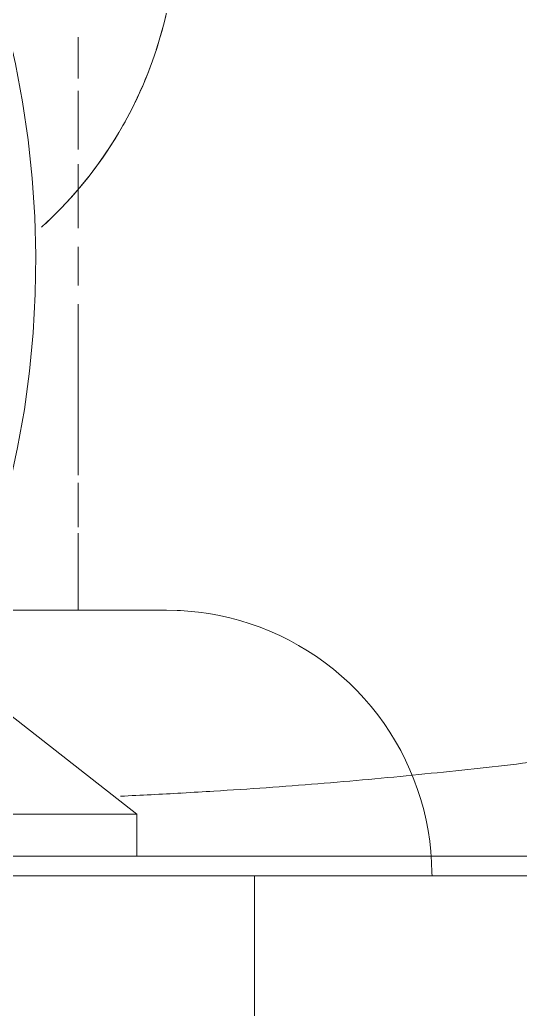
# Model space of a CAD drawing. Header units: millimetres. Extents: x -4000 to 187956, y -58990 to 162485.
# Drawn here: x 990.8 to 1016.4, y 73991.8 to 74042.4 of the extents above; entities that cross this region are included whole.
import ezdxf

# ---------------------------------------------------------------- set-up
doc = ezdxf.new("R2010")
doc.units = ezdxf.units.MM
for name, color, linetype, lineweight in [('A-FLOR', 192, 'Continuous', 13), ('A-FLOR-PATT', 8, 'Continuous', 13), ('A-WALL', 113, 'Continuous', 13), ('P-SANR-FIXT', 6, 'Continuous', 9)]:
    doc.layers.add(name, color=color, linetype=linetype, lineweight=lineweight)

# ---------------------------------------------------------------- blocks, each defined once
blk = doc.blocks.new('C307 - C307-496757-0_000')
at = {"layer": 'P-SANR-FIXT', "color": 252}
for p, q in [((-25, 23.855), (-25, 0)), ((0, 0), (-18.977, 0))]:
    blk.add_line(p, q, dxfattribs=at)
at = {"layer": 'P-SANR-FIXT', "color": 50}
for p, q in [((-34.088, -0.147), (-34.089, 0)), ((-29.522, 0), (-34.089, 0)), ((-29.522, 0), (-34.089, 0)), ((-34.071, -0.69), (-34.088, -0.147)), ((-25.777, 0), (-29.34, 0)), ((-21.923, 0), (-29.34, 0)), ((-25, 0), (-24.148, 0)), ((-25, 0), (-24.148, 0)), ((-22.398, 0), (-24.104, 0)), ((-23.463, 0), (-21.651, 0)), ((-23.463, 0), (-21.282, 0)), ((-21.651, 0), (-21.282, 0)), ((-17.823, 0), (-21.156, 0)), ((-17.044, 0), (-21.156, 0)), ((-20.662, 0), (-17.678, 0)), ((-20.662, 0), (-17.678, 0)), ((-17.103, 0), (-13.492, 0)), ((-17.103, 0), (-13.492, 0)), ((-13.657, 0), (-17.044, 0)), ((-13.657, 0), (-17.044, 0)), ((-10.568, 0), (-13.657, 0)), ((-34.033, -1.232), (-34.071, -0.69)), ((-32.959, -5.425), (-33.166, -4.923)), ((-23.733, -13.196), (-24.258, -13.056)), ((-21.047, -13.574), (-21.214, -13.564)), ((-13.283, -13.585), (-15.976, -13.585)), ((-15.976, -37.168), (-15.976, -40.17)), ((-15.976, -40.802), (-15.976, -42.914))]:
    blk.add_line(p, q, dxfattribs=at)
at = {"layer": 'P-SANR-FIXT', "color": 254}
for p, q in [((-7.632, 0), (-13.418, 0)), ((-33.973, -1.772), (-34.033, -1.232)), ((-33.891, -2.309), (-33.973, -1.772)), ((-33.788, -2.842), (-33.891, -2.309)), ((-33.664, -3.371), (-33.788, -2.842)), ((-33.518, -3.895), (-33.664, -3.371)), ((-13.418, -3.149), (-4.704, -3.149)), ((-33.352, -4.412), (-33.518, -3.895)), ((-33.166, -4.923), (-33.352, -4.412)), ((-32.732, -5.919), (-32.959, -5.425)), ((-32.485, -6.403), (-32.732, -5.919)), ((-32.22, -6.877), (-32.485, -6.403)), ((-31.935, -7.34), (-32.22, -6.877)), ((-31.633, -7.791), (-31.935, -7.34)), ((-31.312, -8.23), (-31.633, -7.791)), ((-30.974, -8.656), (-31.312, -8.23)), ((-30.62, -9.067), (-30.974, -8.656)), ((-30.249, -9.465), (-30.62, -9.067)), ((-29.863, -9.847), (-30.249, -9.465)), ((-29.462, -10.213), (-29.863, -9.847)), ((-29.046, -10.563), (-29.462, -10.213)), ((-28.617, -10.896), (-29.046, -10.563)), ((-28.174, -11.212), (-28.617, -10.896)), ((-27.72, -11.51), (-28.174, -11.212)), ((-27.254, -11.789), (-27.72, -11.51)), ((-26.777, -12.05), (-27.254, -11.789)), ((-26.29, -12.291), (-26.777, -12.05)), ((-25.794, -12.513), (-26.29, -12.291)), ((-25.289, -12.714), (-25.794, -12.513)), ((-24.777, -12.895), (-25.289, -12.714)), ((-24.258, -13.056), (-24.777, -12.895)), ((-23.203, -13.314), (-23.733, -13.196)), ((-22.668, -13.411), (-23.203, -13.314)), ((-22.13, -13.487), (-22.668, -13.411)), ((-21.59, -13.541), (-22.13, -13.487)), ((-21.214, -13.564), (-21.59, -13.541)), ((-20.504, -13.585), (-21.047, -13.574)), ((-20.504, -13.585), (-20.487, -13.585)), ((-20.477, -13.585), (-20.503, -13.585)), ((-20.487, -13.585), (-20.438, -13.585)), ((-20.419, -13.585), (-20.477, -13.585)), ((-20.438, -13.585), (-20.356, -13.585)), ((-20.329, -13.585), (-20.419, -13.585)), ((-20.356, -13.585), (-20.242, -13.585)), ((-20.206, -13.585), (-20.329, -13.585)), ((-20.242, -13.585), (-20.095, -13.585)), ((-20.05, -13.585), (-20.206, -13.585)), ((-20.095, -13.585), (-19.916, -13.585)), ((-19.862, -13.585), (-20.05, -13.585)), ((-19.916, -13.585), (-19.705, -13.585)), ((-19.643, -13.585), (-19.862, -13.585)), ((-19.705, -13.585), (-19.463, -13.585)), ((-19.392, -13.585), (-19.643, -13.585)), ((-19.463, -13.585), (-19.19, -13.585)), ((-19.11, -13.585), (-19.392, -13.585)), ((-19.19, -13.585), (-18.885, -13.585)), ((-18.798, -13.585), (-19.11, -13.585)), ((-18.885, -13.585), (-18.551, -13.585)), ((-18.456, -13.585), (-18.798, -13.585)), ((-18.551, -13.585), (-18.187, -13.585)), ((-18.084, -13.585), (-18.456, -13.585)), ((-18.187, -13.585), (-17.794, -13.585)), ((-17.683, -13.585), (-18.084, -13.585)), ((-17.794, -13.585), (-17.372, -13.585)), ((-17.253, -13.585), (-17.683, -13.585)), ((-17.372, -13.585), (-16.923, -13.585)), ((-16.797, -13.585), (-17.253, -13.585)), ((-16.923, -13.585), (-16.446, -13.585)), ((-16.313, -13.585), (-16.797, -13.585)), ((-16.446, -13.585), (-15.943, -13.585)), ((-15.803, -13.585), (-16.313, -13.585)), ((-15.976, -13.585), (-15.976, -17.532)), ((-13.154, -13.585), (-15.976, -13.585)), ((-15.943, -13.585), (-15.415, -13.585)), ((-15.268, -13.585), (-15.803, -13.585)), ((-15.415, -13.585), (-14.862, -13.585)), ((-14.709, -13.585), (-15.268, -13.585)), ((-14.862, -13.585), (-14.285, -13.585)), ((-14.126, -13.585), (-14.709, -13.585)), ((-14.285, -13.585), (-13.686, -13.585)), ((-13.52, -13.585), (-14.126, -13.585)), ((-13.686, -13.585), (-13.064, -13.585)), ((-12.893, -13.585), (-13.52, -13.585)), ((-13.064, -13.585), (-12.422, -13.585)), ((-15.976, -17.832), (-15.976, -20.098)), ((-15.976, -20.497), (-15.976, -29.239)), ((-15.976, -30.203), (-15.976, -32.174)), ((-15.976, -33.134), (-15.976, -36.418))]:
    blk.add_line(p, q, dxfattribs=at)
at = {"layer": 'P-SANR-FIXT', "color": 250}
for p, q in [((-18.977, -1), (-18.977, -3.149)), ((-18.977, -3.149), (-11.5, -9)), ((-18.977, -3.149), (0, -3.149))]:
    blk.add_line(p, q, dxfattribs=at)
at = {"layer": 'P-SANR-FIXT', "color": 253}
blk.add_line((-18.977, -3.149), (-13.418, -3.149), dxfattribs=at)
at = {"layer": 'P-SANR-FIXT', "color": 250, "flags": 128}
blk.add_lwpolyline([(-11.205, -47.267), (-11.8, -45.383), (-12.319, -43.475), (-12.761, -41.549), (-13.126, -39.607), (-13.414, -37.651), (-13.622, -35.686), (-13.752, -33.713), (-13.803, -31.737), (-13.775, -29.761), (-13.668, -27.787), (-13.482, -25.82), (-13.218, -23.861), (-12.875, -21.914), (-12.455, -19.983), (-11.958, -18.07), (-11.385, -16.178), (-10.736, -14.311), (-10.014, -12.471), (-9.219, -10.662), (-8.41, -9)], dxfattribs=at)
at = {"layer": 'P-SANR-FIXT', "color": 250}
blk.add_arc((0, -48.75), 21, 132.1711, 192.2617, dxfattribs=at)
at = {"layer": 'P-SANR-FIXT', "color": 254}
for start, end in [(132.9654, 149.3215), (149.8579, 159.3466), (162, 177.0467)]:
    blk.add_arc((0, -48.75), 21, start, end, dxfattribs=at)
at = {"layer": 'P-SANR-FIXT', "color": 252}
blk.add_open_spline([(-13.761, 0), (-14.404, 0), (-15.872, 0), (-18.13, 0), (-20.53, 0), (-22.881, 0), (-25.948, 0), (-29.661, 0), (-33.224, 0), (-35.989, 0), (-38.703, 0), (-41.976, 0), (-45.718, 0), (-49.305, 0), (-52.773, 0), (-56.114, 0), (-60.368, 0), (-71.424, 0), (-86.209, 0), (-99.721, 0), (-104.576, 0), (-105.935, 0)], degree=3, knots=[-0.9346148, -0.9346148, -0.9346148, -0.9346148, -0.925, -0.9125, -0.9, -0.8875, -0.875, -0.85, -0.825, -0.8125, -0.8, -0.775, -0.75, -0.725, -0.7, -0.675, -0.65, -0.6, -0.4, -0.2, 0, 0, 0, 0], dxfattribs=at)
blk.add_open_spline([(-13.761, 0), (-14.404, 0), (-15.872, 0), (-18.13, 0), (-20.53, 0), (-22.881, 0), (-25.948, 0), (-29.661, 0), (-33.224, 0), (-35.989, 0), (-38.703, 0), (-41.976, 0), (-45.718, 0), (-49.305, 0), (-52.773, 0), (-56.114, 0), (-60.368, 0), (-71.424, 0), (-86.209, 0), (-99.721, 0), (-104.576, 0), (-105.935, 0)], degree=3, knots=[-0.9346148, -0.9346148, -0.9346148, -0.9346148, -0.925, -0.9125, -0.9, -0.8875, -0.875, -0.85, -0.825, -0.8125, -0.8, -0.775, -0.75, -0.725, -0.7, -0.675, -0.65, -0.6, -0.4, -0.2, 0, 0, 0, 0], dxfattribs=at)
at = {"layer": 'P-SANR-FIXT', "color": 50}
for points, knots in [([(-38.256, 0), (-36.75, 0), (-31.695, 0), (-26.479, 0), (-22.797, 0)], [-0.19075374, -0.19075374, -0.19075374, -0.19075374, -0.16666667, -0.11111111, -0.11111111, -0.11111111, -0.11111111]), ([(-38.256, 0), (-36.75, 0), (-31.695, 0), (-26.479, 0), (-22.797, 0)], [-0.19075374, -0.19075374, -0.19075374, -0.19075374, -0.16666667, -0.11111111, -0.11111111, -0.11111111, -0.11111111]), ([(-13.606, 0), (-12.937, 0), (-11.889, 0), (-10.836, 0), (-10.455, 0)], [-0.06540021, -0.06540021, -0.06540021, -0.06540021, -0.05555556, -0.05001144, -0.05001144, -0.05001144, -0.05001144]), ([(-13.606, 0), (-12.937, 0), (-11.889, 0), (-10.836, 0), (-10.455, 0)], [-0.06540021, -0.06540021, -0.06540021, -0.06540021, -0.05555556, -0.05001144, -0.05001144, -0.05001144, -0.05001144])]:
    blk.add_open_spline(points, degree=3, knots=knots, dxfattribs=at)
for points in [[(-22.797, 0), (-22.286, 0), (-21.774, 0), (-21.26, 0)], [(-22.797, 0), (-22.286, 0), (-21.774, 0), (-21.26, 0)], [(-20.587, 0), (-18.281, 0), (-15.956, 0), (-13.606, 0)], [(-20.587, 0), (-18.281, 0), (-15.956, 0), (-13.606, 0)]]:
    blk.add_open_spline(points, degree=3, dxfattribs=at)
at = {"layer": 'P-SANR-FIXT', "color": 254}
blk.add_open_spline([(-10.64, 0), (-11.692, 0), (-12.733, 0), (-13.761, 0)], degree=3, dxfattribs=at)
blk.add_open_spline([(-10.64, 0), (-11.692, 0), (-12.733, 0), (-13.761, 0)], degree=3, dxfattribs=at)
at = {"layer": 'P-SANR-FIXT', "color": 250}
blk.add_open_spline([(-147.158, -53.548), (-141.715, -47.207), (-129.301, -35.807), (-110.04, -24.615), (-92.235, -17.39), (-80.045, -13.582), (-70.877, -11.275), (-65.448, -10.056), (-61.248, -9.203), (-56.941, -8.397), (-52.536, -7.633), (-48.753, -7.046), (-45.649, -6.609), (-43.276, -6.3), (-40.864, -6.004), (-37.602, -5.618), (-33.432, -5.166), (-28.273, -4.692), (-24.195, -4.402), (-21.845, -4.264), (-21.303, -4.233)], degree=3, knots=[-1, -1, -1, -1, -0.8, -0.6, -0.5, -0.4, -0.35, -0.325, -0.3, -0.275, -0.25, -0.225, -0.2125, -0.2, -0.1875, -0.175, -0.15, -0.125, -0.1, -0.0925486, -0.0925486, -0.0925486, -0.0925486], dxfattribs=at)
blk.add_open_spline([(-21.265, -4.231), (-20.232, -4.173), (-19.19, -4.12), (-18.14, -4.07)], degree=3, dxfattribs=at)
blk = doc.blocks.new('C307 - C307-V844-0_000')
at = {"layer": 'P-SANR-FIXT', "color": 252}
for p, q in [((-25, 23.855), (-25, 0)), ((0, 0), (-18.977, 0))]:
    blk.add_line(p, q, dxfattribs=at)
at = {"layer": 'P-SANR-FIXT', "color": 50}
for p, q in [((-34.088, -0.147), (-34.089, 0)), ((-29.522, 0), (-34.089, 0)), ((-29.522, 0), (-34.089, 0)), ((-34.071, -0.69), (-34.088, -0.147)), ((-25.777, 0), (-29.34, 0)), ((-21.923, 0), (-29.34, 0)), ((-25, 0), (-24.148, 0)), ((-25, 0), (-24.148, 0)), ((-22.398, 0), (-24.104, 0)), ((-23.463, 0), (-21.651, 0)), ((-23.463, 0), (-21.651, 0)), ((-21.651, 0), (-21.282, 0)), ((-21.651, 0), (-21.282, 0)), ((-17.823, 0), (-21.156, 0)), ((-17.044, 0), (-21.156, 0)), ((-20.662, 0), (-17.678, 0)), ((-20.662, 0), (-17.678, 0)), ((-17.103, 0), (-13.492, 0)), ((-17.103, 0), (-13.492, 0)), ((-13.657, 0), (-17.044, 0)), ((-13.657, 0), (-17.044, 0)), ((-10.568, 0), (-13.657, 0)), ((-34.033, -1.232), (-34.071, -0.69)), ((-32.959, -5.425), (-33.166, -4.923)), ((-23.733, -13.196), (-24.258, -13.056)), ((-21.047, -13.574), (-21.214, -13.564)), ((-13.283, -13.585), (-15.976, -13.585)), ((-15.976, -37.168), (-15.976, -40.17)), ((-15.976, -40.802), (-15.976, -42.914))]:
    blk.add_line(p, q, dxfattribs=at)
at = {"layer": 'P-SANR-FIXT', "color": 254}
for p, q in [((-7.632, 0), (-13.418, 0)), ((-33.973, -1.772), (-34.033, -1.232)), ((-13.418, -3.149), (-4.704, -3.149)), ((-33.166, -4.923), (-33.352, -4.412)), ((-29.462, -10.213), (-29.863, -9.847)), ((-24.258, -13.056), (-24.777, -12.895)), ((-23.203, -13.314), (-23.733, -13.196)), ((-20.504, -13.585), (-21.047, -13.574)), ((-20.504, -13.585), (-20.487, -13.585)), ((-20.356, -13.585), (-20.242, -13.585)), ((-19.862, -13.585), (-20.05, -13.585)), ((-19.643, -13.585), (-19.862, -13.585)), ((-18.187, -13.585), (-17.794, -13.585)), ((-15.976, -13.585), (-15.976, -17.532)), ((-13.154, -13.585), (-15.976, -13.585)), ((-15.943, -13.585), (-15.415, -13.585)), ((-15.976, -17.832), (-15.976, -20.098)), ((-15.976, -20.497), (-15.976, -29.239)), ((-15.976, -30.203), (-15.976, -32.174)), ((-15.976, -33.134), (-15.976, -36.418))]:
    blk.add_line(p, q, dxfattribs=at)
at = {"layer": 'P-SANR-FIXT', "color": 250}
for p, q in [((-18.977, -1), (-18.977, -3.149)), ((-18.977, -3.149), (-11.5, -9)), ((-18.977, -3.149), (0, -3.149))]:
    blk.add_line(p, q, dxfattribs=at)
at = {"layer": 'P-SANR-FIXT', "color": 253}
blk.add_line((-18.977, -3.149), (-13.418, -3.149), dxfattribs=at)
at = {"layer": 'P-SANR-FIXT', "color": 254, "flags": 128}
for points in [[(-33.352, -4.412), (-33.518, -3.895), (-33.664, -3.371), (-33.788, -2.842), (-33.891, -2.309), (-33.973, -1.772)], [(-32.485, -6.403), (-32.732, -5.919), (-32.959, -5.425)], [(-31.633, -7.791), (-31.935, -7.34), (-32.22, -6.877), (-32.485, -6.403)], [(-30.974, -8.656), (-31.312, -8.23), (-31.633, -7.791)], [(-29.863, -9.847), (-30.249, -9.465), (-30.62, -9.067), (-30.974, -8.656)], [(-28.617, -10.896), (-29.046, -10.563), (-29.462, -10.213)], [(-27.254, -11.789), (-27.72, -11.51), (-28.174, -11.212), (-28.617, -10.896)], [(-25.794, -12.513), (-26.29, -12.291), (-26.777, -12.05), (-27.254, -11.789)], [(-24.777, -12.895), (-25.289, -12.714), (-25.794, -12.513)], [(-22.13, -13.487), (-22.668, -13.411), (-23.203, -13.314)], [(-21.214, -13.564), (-21.59, -13.541), (-22.13, -13.487)], [(-20.05, -13.585), (-20.206, -13.585), (-20.329, -13.585), (-20.419, -13.585), (-20.477, -13.585), (-20.503, -13.585)], [(-20.487, -13.585), (-20.438, -13.585), (-20.356, -13.585)], [(-20.242, -13.585), (-20.095, -13.585), (-19.916, -13.585), (-19.705, -13.585), (-19.463, -13.585), (-19.19, -13.585), (-18.885, -13.585)], [(-19.11, -13.585), (-19.392, -13.585), (-19.643, -13.585)], [(-18.084, -13.585), (-18.456, -13.585), (-18.798, -13.585), (-19.11, -13.585)], [(-18.885, -13.585), (-18.551, -13.585), (-18.187, -13.585)], [(-17.253, -13.585), (-17.683, -13.585), (-18.084, -13.585)], [(-17.794, -13.585), (-17.372, -13.585), (-16.923, -13.585), (-16.446, -13.585), (-15.943, -13.585)], [(-12.893, -13.585), (-13.52, -13.585), (-14.126, -13.585), (-14.709, -13.585), (-15.268, -13.585), (-15.803, -13.585), (-16.313, -13.585), (-16.797, -13.585), (-17.253, -13.585)], [(-15.415, -13.585), (-14.862, -13.585), (-14.285, -13.585), (-13.686, -13.585)], [(-13.686, -13.585), (-13.064, -13.585), (-12.422, -13.585)]]:
    blk.add_lwpolyline(points, dxfattribs=at)
at = {"layer": 'P-SANR-FIXT', "color": 250, "flags": 128}
blk.add_lwpolyline([(-11.205, -47.267), (-11.8, -45.383), (-12.319, -43.475), (-12.761, -41.549), (-13.126, -39.607), (-13.414, -37.651), (-13.622, -35.686), (-13.752, -33.713), (-13.803, -31.737), (-13.775, -29.761), (-13.668, -27.787), (-13.482, -25.82), (-13.218, -23.861), (-12.875, -21.914), (-12.455, -19.983), (-11.958, -18.07), (-11.385, -16.178), (-10.736, -14.311), (-10.014, -12.471), (-9.219, -10.662), (-8.41, -9)], dxfattribs=at)
at = {"layer": 'P-SANR-FIXT', "color": 250}
blk.add_arc((0, -48.75), 21, 132.1711, 192.2617, dxfattribs=at)
at = {"layer": 'P-SANR-FIXT', "color": 254}
for start, end in [(132.9654, 149.3215), (149.8579, 159.3466), (162, 177.0467)]:
    blk.add_arc((0, -48.75), 21, start, end, dxfattribs=at)
at = {"layer": 'P-SANR-FIXT', "color": 252}
blk.add_open_spline([(-13.761, 0), (-14.404, 0), (-15.872, 0), (-18.13, 0), (-20.53, 0), (-22.881, 0), (-25.948, 0), (-29.661, 0), (-33.224, 0), (-35.989, 0), (-38.703, 0), (-41.976, 0), (-45.718, 0), (-49.305, 0), (-52.773, 0), (-56.114, 0), (-60.368, 0), (-71.424, 0), (-86.209, 0), (-99.721, 0), (-104.576, 0), (-105.935, 0)], degree=3, knots=[-0.9346148, -0.9346148, -0.9346148, -0.9346148, -0.925, -0.9125, -0.9, -0.8875, -0.875, -0.85, -0.825, -0.8125, -0.8, -0.775, -0.75, -0.725, -0.7, -0.675, -0.65, -0.6, -0.4, -0.2, 0, 0, 0, 0], dxfattribs=at)
blk.add_open_spline([(-13.761, 0), (-14.404, 0), (-15.872, 0), (-18.13, 0), (-20.53, 0), (-22.881, 0), (-25.948, 0), (-29.661, 0), (-33.224, 0), (-35.989, 0), (-38.703, 0), (-41.976, 0), (-45.718, 0), (-49.305, 0), (-52.773, 0), (-56.114, 0), (-60.368, 0), (-71.424, 0), (-86.209, 0), (-99.721, 0), (-104.576, 0), (-105.935, 0)], degree=3, knots=[-0.9346148, -0.9346148, -0.9346148, -0.9346148, -0.925, -0.9125, -0.9, -0.8875, -0.875, -0.85, -0.825, -0.8125, -0.8, -0.775, -0.75, -0.725, -0.7, -0.675, -0.65, -0.6, -0.4, -0.2, 0, 0, 0, 0], dxfattribs=at)
at = {"layer": 'P-SANR-FIXT', "color": 50}
for points, knots in [([(-38.256, 0), (-36.75, 0), (-31.695, 0), (-26.479, 0), (-22.797, 0)], [-0.19075374, -0.19075374, -0.19075374, -0.19075374, -0.16666667, -0.11111111, -0.11111111, -0.11111111, -0.11111111]), ([(-38.256, 0), (-36.75, 0), (-31.695, 0), (-26.479, 0), (-22.797, 0)], [-0.19075374, -0.19075374, -0.19075374, -0.19075374, -0.16666667, -0.11111111, -0.11111111, -0.11111111, -0.11111111]), ([(-13.606, 0), (-12.937, 0), (-11.889, 0), (-10.836, 0), (-10.455, 0)], [-0.06540021, -0.06540021, -0.06540021, -0.06540021, -0.05555556, -0.05001144, -0.05001144, -0.05001144, -0.05001144]), ([(-13.606, 0), (-12.937, 0), (-11.889, 0), (-10.836, 0), (-10.455, 0)], [-0.06540021, -0.06540021, -0.06540021, -0.06540021, -0.05555556, -0.05001144, -0.05001144, -0.05001144, -0.05001144])]:
    blk.add_open_spline(points, degree=3, knots=knots, dxfattribs=at)
for points in [[(-22.797, 0), (-22.286, 0), (-21.774, 0), (-21.26, 0)], [(-22.797, 0), (-22.286, 0), (-21.774, 0), (-21.26, 0)], [(-20.587, 0), (-18.281, 0), (-15.956, 0), (-13.606, 0)], [(-20.587, 0), (-18.281, 0), (-15.956, 0), (-13.606, 0)]]:
    blk.add_open_spline(points, degree=3, dxfattribs=at)
at = {"layer": 'P-SANR-FIXT', "color": 254}
blk.add_open_spline([(-10.64, 0), (-11.692, 0), (-12.733, 0), (-13.761, 0)], degree=3, dxfattribs=at)
blk.add_open_spline([(-10.64, 0), (-11.692, 0), (-12.733, 0), (-13.761, 0)], degree=3, dxfattribs=at)
at = {"layer": 'P-SANR-FIXT', "color": 250}
blk.add_open_spline([(-147.158, -53.548), (-141.715, -47.207), (-129.301, -35.807), (-110.04, -24.615), (-92.235, -17.39), (-80.045, -13.582), (-70.877, -11.275), (-65.448, -10.056), (-61.248, -9.203), (-56.941, -8.397), (-52.536, -7.633), (-48.753, -7.046), (-45.649, -6.609), (-43.276, -6.3), (-40.864, -6.004), (-37.602, -5.618), (-33.432, -5.166), (-28.273, -4.692), (-24.195, -4.402), (-21.845, -4.264), (-21.303, -4.233)], degree=3, knots=[-1, -1, -1, -1, -0.8, -0.6, -0.5, -0.4, -0.35, -0.325, -0.3, -0.275, -0.25, -0.225, -0.2125, -0.2, -0.1875, -0.175, -0.15, -0.125, -0.1, -0.0925486, -0.0925486, -0.0925486, -0.0925486], dxfattribs=at)
blk.add_open_spline([(-21.265, -4.231), (-20.232, -4.173), (-19.19, -4.12), (-18.14, -4.07)], degree=3, dxfattribs=at)
blk = doc.blocks.new('CMF2_NHAXUONG_A_rvt-1-0_000')
at = {"layer": 'A-FLOR-PATT', "lineweight": 9}
h = blk.add_hatch(dxfattribs=at)
h.set_pattern_fill('FP_25', color=252, style=0, pattern_type=2)
h.set_pattern_definition([(89.998, (160159.3, 137898.8), (-600, 0.021), []), (179.998, (160159.3, 137898.8), (-0.021, -600), [])])
h.paths.add_polyline_path([(154749.885, 498.905), (160009.361, 498.905), (160009.253, 1898.495), (156700.319, 1898.502), (156700.429, 1498.542), (156600.36, 1498.542), (156600.355, 2298.535), (158059.007, 2298.535), (158058.95, 5748.613), (156099.885, 5748.433), (156099.885, 4399.903), (155999.885, 4399.903), (155999.885, 5748.487), (154749.885, 5748.543), (154749.885, 751.936)])
h.paths.add_polyline_path([(160209.304, 1748.67), (165509.359, 1749.398), (165509.051, 3698.263), (162659.146, 3698.263), (162659.146, 3548.445), (162459.146, 3548.445), (162459.145, 4948.703), (161059.263, 4948.825), (161059.26, 4898.283), (160209.362, 4898.913), (160209.254, 3698.445), (160859.147, 3698.445), (160859.147, 3498.445), (160209.147, 3498.445), (160209.289, 1919.983)])
h.paths.add_polyline_path([(158997.487, 2198.535), (159409.364, 2198.535), (159409.364, 3498.619), (158258.791, 3498.619), (158258.791, 2198.535), (158714.043, 2198.535)])
h.paths.add_polyline_path([(159280.912, 3698.445), (160009.147, 3698.445), (160009.147, 4898.728), (159959.048, 4898.641), (159959.853, 5848.631), (158258.554, 5848.622), (158258.554, 3698.445)])
h.paths.add_polyline_path([(83409.046, 5348.514), (85559.046, 5348.514), (85559.046, 6948.514), (83409.046, 6948.514), (83409.046, 5424.086)])
h.paths.add_polyline_path([(83209.258, 5348.602), (83209.258, 10108.828), (82009.258, 10108.828), (82009.258, 8808.828), (80984.258, 8808.828), (80984.046, 7248.514), (82234.046, 7248.514), (82234.046, 5348.602)])
h.paths.add_polyline_path([(80485.393, 6361.014), (80784.258, 6361.014), (80784.258, 8808.828), (79759.258, 8808.828), (79759.258, 10108.828), (78559.258, 10108.828), (78559.258, 6361.014), (79918.524, 6361.014)])
h.paths.add_polyline_path([(79959.258, 9008.828), (81809.258, 9008.828), (81809.258, 10208.828), (79959.258, 10208.828), (79959.258, 10096.236)])
h.paths.add_polyline_path([(5374.563, 15998.65), (5859.046, 15998.65), (5859.046, 18498.577), (509.048, 18498.577), (509.048, 17048.643), (4299.776, 17048.643), (4299.776, 15998.65), (5091.129, 15998.65)])
h.paths.add_polyline_path([(4409.041, 18698.577), (5959.046, 18698.577), (5959.046, 20998.578), (4409.041, 20998.578), (4409.041, 19440.536)])
h.paths.add_polyline_path([(509.048, 21198.577), (5859.046, 21198.578), (5859.046, 24898.283), (3969.26, 24898.283), (3969.26, 22848.578), (4609.26, 22848.578), (4609.26, 22743.94), (3769.26, 22743.94), (3769.26, 24698.746), (509.048, 24698.746), (509.048, 22798.578), (2129.26, 22798.578), (2129.26, 23198.57), (2229.26, 23198.57), (2229.26, 22398.578), (509.048, 22398.578), (509.048, 21776.61)])
h.paths.add_polyline_path([(4249.784, 73948.537), (5800.212, 73948.647), (5800.212, 76398.641), (4359.046, 76398.641), (4359.046, 76098.597), (509.26, 76098.685), (509.26, 73998.606), (4159.048, 73998.606), (4159.048, 74648.65), (4249.784, 74648.65), (4249.784, 74338.296)])
h.paths.add_polyline_path([(161750.212, 73948.538), (161750.212, 74640.013), (161850.206, 74640.013), (161850.309, 73998.606), (165509.368, 73998.694), (165509.368, 76098.685), (161659.474, 76098.597), (161659.474, 76398.641), (160200, 76398.641), (160200, 73948.649), (161548.409, 73948.552)])
h.paths.add_polyline_path([(161548.409, 76598.641), (161659.046, 76598.641), (161659.046, 78298.641), (160209.046, 78298.641), (160209.046, 76598.641)])
h.paths.add_polyline_path([(5091.129, 76598.641), (5809.477, 76598.641), (5809.477, 78298.641), (4359.477, 78298.641), (4359.477, 76598.641)])
h.paths.add_polyline_path([(160199.739, 78498.639), (161659.315, 78498.663), (161659.633, 78798.619), (165509.581, 78798.685), (165509.051, 80348.641), (161859.474, 80348.641), (161859.474, 80048.65), (161750, 80048.65), (161750, 80948.673), (160200.166, 80948.253), (160200.032, 80178.483)])
h.paths.add_polyline_path([(5709.477, 78498.641), (5709.477, 80948.283), (4249.997, 80948.283), (4249.997, 80299.284), (4149.786, 80299.284), (4149.786, 80348.641), (509.26, 80348.641), (508.939, 78798.685), (4159.156, 78798.597), (4159.477, 78498.641), (5091.129, 78498.641)])
h.paths.add_polyline_path([(86109.472, 132101.223), (86109.472, 133323.816), (84609.472, 133323.816), (84609.472, 132101.223)])
h.paths.add_polyline_path([(83259.472, 132200.855), (84409.472, 132200.855), (84409.472, 133523.816), (85259.472, 133523.816), (85259.26, 134848.409), (83259.472, 134848.409), (83259.472, 132740.168)])
h.paths.add_polyline_path([(87459.258, 132201.223), (87459.258, 134848.593), (85459.472, 134848.226), (85459.472, 133523.816), (86309.472, 133526.053), (86309.472, 132201.223), (86721.014, 132201.223)])
h.paths.add_polyline_path([(11209.154, 135098.741), (11209.049, 140698.728), (6109.258, 140698.728), (6109.258, 139698.738), (6059.047, 139698.738), (6059.045, 139098.68), (9550.261, 139098.701), (9550.258, 139498.686), (9650.258, 139498.686), (9650.263, 138698.694), (7959.614, 138698.694), (7959.613, 135098.747), (9859.048, 135098.754), (9859.048, 137148.744), (9259.048, 137148.744), (9259.048, 137348.744), (10059.048, 137348.744), (10059.048, 135098.753), (10759.871, 135098.746)])
h.paths.add_polyline_path([(156349.859, 135098.753), (156349.859, 136499.688), (156449.859, 136499.688), (156449.859, 135098.767), (158059.118, 135098.85), (158059.118, 138698.694), (156349.853, 138698.694), (156349.857, 139498.686), (156449.858, 139498.686), (156449.854, 139098.701), (159959.683, 139098.68), (159959.683, 140698.816), (154809.154, 140698.637), (154808.945, 135098.753)])
h.paths.add_polyline_path([(162549.789, 135998.603), (162549.79, 137398.747), (162659.049, 137398.747), (162659.049, 137248.798), (165509.378, 137248.816), (165509.632, 139448.496), (160159.474, 139448.496), (160159.474, 137398.747), (160750.212, 137398.747), (160750.212, 137298.747), (160149.79, 137298.747), (160149.79, 135998.826), (161548.409, 135998.696)])
h.paths.add_polyline_path([(3449.788, 135998.671), (5900.212, 135998.739), (5900.212, 137297.569), (5248.629, 137297.569), (5248.629, 137398.747), (5859.046, 137398.747), (5859.046, 139448.732), (509.359, 139448.732), (509.361, 137248.773), (3449.787, 137249.905), (3449.788, 136244.28)])
h.paths.add_polyline_path([(6059.046, 137398.747), (7159.62, 137398.747), (7159.62, 138698.694), (6059.046, 138698.694), (6059.046, 137412.318)])
h.paths.add_polyline_path([(158858.919, 137398.747), (159959.05, 137398.747), (159959.05, 138698.694), (158858.919, 138698.694), (158858.919, 137412.318)])
at = {"layer": 'A-FLOR', "color": 90, "lineweight": 15}
for p, q in [((994.84, 73998.606), (991.214, 73998.606)), ((991.214, 73998.606), (994.84, 73998.606)), ((998.318, 73998.606), (995.473, 73998.606)), ((995.473, 73998.606), (998.318, 73998.606)), ((1001.079, 73998.606), (999.446, 73998.606)), ((999.446, 73998.606), (1001.079, 73998.606)), ((1007.065, 73998.606), (1002.795, 73998.606)), ((1002.795, 73998.606), (1007.065, 73998.606)), ((1011.884, 73998.606), (1007.317, 73998.606)), ((1007.317, 73998.606), (1011.884, 73998.606)), ((1015.812, 73998.606), (1011.884, 73998.606)), ((1011.884, 73998.606), (1015.812, 73998.606))]:
    blk.add_line(p, q, dxfattribs=at)
at = {"layer": 'A-WALL', "color": 90, "lineweight": 15}
for p, q in [((500, 73999.607), (1402.432, 73999.607)), ((996.439, 73999.607), (994.488, 73999.607)), ((1000.545, 73999.607), (999.009, 73999.607)), ((1005.599, 73999.607), (1002.235, 73999.607)), ((1009.71, 73999.607), (1008.234, 73999.607)), ((1011.679, 73999.607), (1010.069, 73999.607)), ((1014.552, 73999.607), (1011.679, 73999.607))]:
    blk.add_line(p, q, dxfattribs=at)
at = {"layer": 'P-SANR-FIXT', "color": 250, "lineweight": 9, "rotation": 180.0003356948516}
for name in ['C307 - C307-496757-0_000', 'C307 - C307-V844-0_000']:
    blk.add_blockref(name, (977.795, 73998.608), dxfattribs=at)

msp = doc.modelspace()

# ---------------------------------------------------------------- block references
at = {"lineweight": 5}
msp.add_blockref('CMF2_NHAXUONG_A_rvt-1-0_000', (0, 0), dxfattribs=at)

doc.saveas('drawing.dxf')
